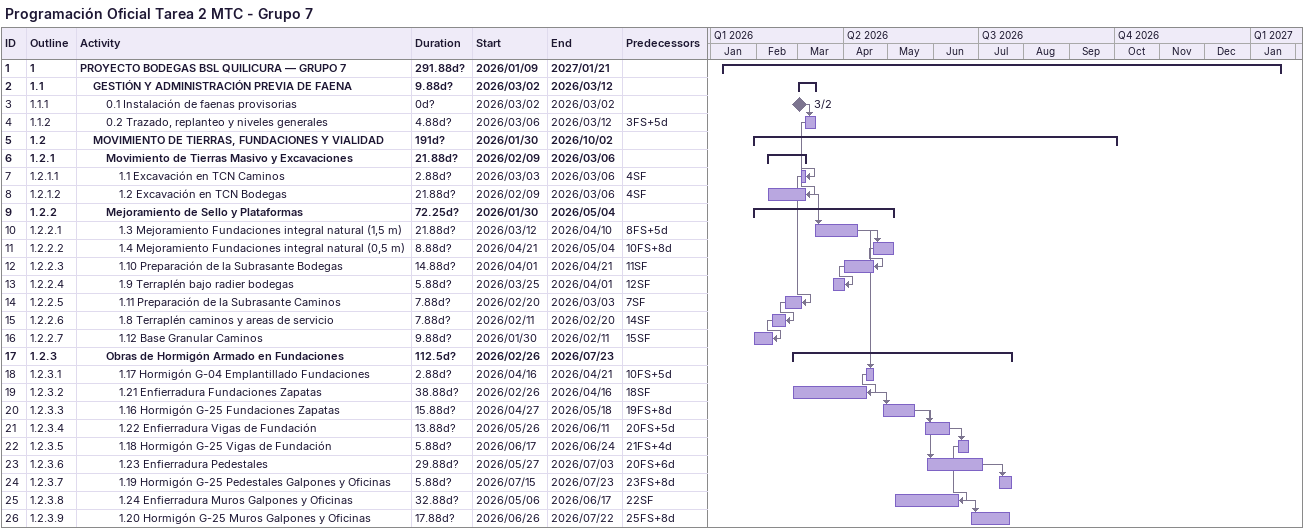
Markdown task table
Programación Oficial Tarea 2 MTC - Grupo 7

| ID | WBS | Task | Duration | Start | Finish | Predecessors |
|---|---|---|---|---|---|---|
| 1 | 1 | **PROYECTO BODEGAS BSL QUILICURA — GRUPO 7** | 291.88d? | 2026-01-09 | 2027-01-21 |  |
| 2 | 1.1 | **GESTIÓN Y ADMINISTRACIÓN PREVIA DE FAENA** | 9.88d? | 2026-03-02 | 2026-03-12 |  |
| 3 | 1.1.1 | 0.1 Instalación de faenas provisorias | 0d? | 2026-03-02 | 2026-03-02 |  |
| 4 | 1.1.2 | 0.2 Trazado, replanteo y niveles generales | 4.88d? | 2026-03-06 | 2026-03-12 | 3FS+5d |
| 5 | 1.2 | **MOVIMIENTO DE TIERRAS, FUNDACIONES Y VIALIDAD** | 191d? | 2026-01-30 | 2026-10-02 |  |
| 6 | 1.2.1 | **Movimiento de Tierras Masivo y Excavaciones** | 21.88d? | 2026-02-09 | 2026-03-06 |  |
| 7 | 1.2.1.1 | 1.1 Excavación en TCN Caminos | 2.88d? | 2026-03-03 | 2026-03-06 | 4SF |
| 8 | 1.2.1.2 | 1.2 Excavación en TCN Bodegas | 21.88d? | 2026-02-09 | 2026-03-06 | 4SF |
| 9 | 1.2.2 | **Mejoramiento de Sello y Plataformas** | 72.25d? | 2026-01-30 | 2026-05-04 |  |
| 10 | 1.2.2.1 | 1.3 Mejoramiento Fundaciones integral natural (1,5 m) | 21.88d? | 2026-03-12 | 2026-04-10 | 8FS+5d |
| 11 | 1.2.2.2 | 1.4 Mejoramiento Fundaciones integral natural (0,5 m) | 8.88d? | 2026-04-21 | 2026-05-04 | 10FS+8d |
| 12 | 1.2.2.3 | 1.10 Preparación de la Subrasante Bodegas | 14.88d? | 2026-04-01 | 2026-04-21 | 11SF |
| 13 | 1.2.2.4 | 1.9 Terraplén bajo radier bodegas | 5.88d? | 2026-03-25 | 2026-04-01 | 12SF |
| 14 | 1.2.2.5 | 1.11 Preparación de la Subrasante Caminos | 7.88d? | 2026-02-20 | 2026-03-03 | 7SF |
| 15 | 1.2.2.6 | 1.8 Terraplén caminos y areas de servicio | 7.88d? | 2026-02-11 | 2026-02-20 | 14SF |
| 16 | 1.2.2.7 | 1.12 Base Granular Caminos | 9.88d? | 2026-01-30 | 2026-02-11 | 15SF |
| 17 | 1.2.3 | **Obras de Hormigón Armado en Fundaciones** | 112.5d? | 2026-02-26 | 2026-07-23 |  |
| 18 | 1.2.3.1 | 1.17 Hormigón G-04 Emplantillado Fundaciones | 2.88d? | 2026-04-16 | 2026-04-21 | 10FS+5d |
| 19 | 1.2.3.2 | 1.21 Enfierradura Fundaciones Zapatas | 38.88d? | 2026-02-26 | 2026-04-16 | 18SF |
| 20 | 1.2.3.3 | 1.16 Hormigón G-25 Fundaciones Zapatas | 15.88d? | 2026-04-27 | 2026-05-18 | 19FS+8d |
| 21 | 1.2.3.4 | 1.22 Enfierradura Vigas de Fundación | 13.88d? | 2026-05-26 | 2026-06-11 | 20FS+5d |
| 22 | 1.2.3.5 | 1.18 Hormigón G-25 Vigas de Fundación | 5.88d? | 2026-06-17 | 2026-06-24 | 21FS+4d |
| 23 | 1.2.3.6 | 1.23 Enfierradura Pedestales | 29.88d? | 2026-05-27 | 2026-07-03 | 20FS+6d |
| 24 | 1.2.3.7 | 1.19 Hormigón G-25 Pedestales Galpones y Oficinas | 5.88d? | 2026-07-15 | 2026-07-23 | 23FS+8d |
| 25 | 1.2.3.8 | 1.24 Enfierradura Muros Galpones y Oficinas | 32.88d? | 2026-05-06 | 2026-06-17 | 22SF |
| 26 | 1.2.3.9 | 1.20 Hormigón G-25 Muros Galpones y Oficinas | 17.88d? | 2026-06-26 | 2026-07-22 | 25FS+8d |
